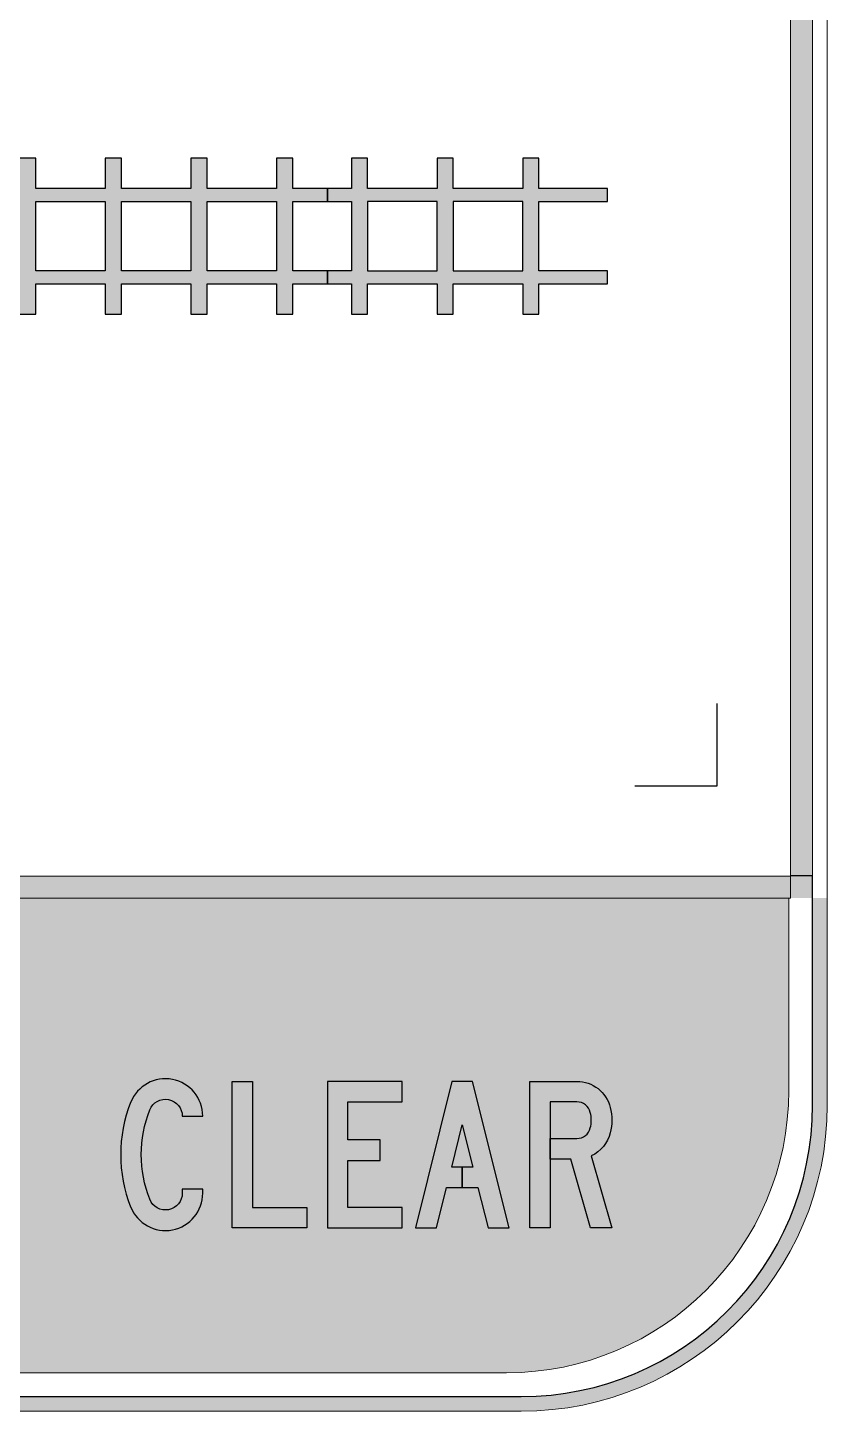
# Model space of a CAD drawing. Header units: millimetres. Extents: x 5 to 95, y 48 to 174.
# Drawn here: x 62.4 to 95.2, y 53.6 to 110.2 of the extents above; entities that cross this region are included whole.
import ezdxf

# ---------------------------------------------------------------- set-up
doc = ezdxf.new("R2010")
doc.units = ezdxf.units.MM
doc.layers.add('A.S.1743 RED COLOUR', color=7, linetype='Continuous', lineweight=0, true_color=0xaa272f)
for name, color, linetype in [('GREY', 8, 'Continuous'), ('L18', 4, 'Continuous'), ('RED Standard Colour', 10, 'Continuous'), ('WHITE COLOUR LAYER', 255, 'Continuous')]:
    doc.layers.add(name, color=color, linetype=linetype)
doc.layers.add('GSBWFILL', color=4, linetype='Continuous', lineweight=0)

# ---------------------------------------------------------------- blocks, each defined once
blk = doc.blocks.new('xU257')
at = {"layer": 'WHITE COLOUR LAYER'}
for points in [[(-333.8585094752875, 74.41861407672332), (-342.2585094752876, 74.41861407672332), (-342.2585094752876, 14.41861407672332), (-333.8585094752875, 14.41861407672332), (-333.8585094752875, 33.6186140767233), (-328.111157276149, 43.76978159727986), (-317.5825880218861, 14.41861407672331), (-308.6585094752877, 14.41861407672332), (-322.6482153576405, 53.41861407672332), (-310.7585094752876, 74.41861407672332), (-320.4114062920478, 74.41861407672332), (-333.8585094752875, 50.66788637645544)], [(-290.0585094752864, 22.81861407672318), (-290.0585094752864, 42.01861407672317), (-276.9141472172087, 42.01861407672317), (-276.9141472172087, 50.4186140767232), (-290.0585094752864, 50.4186140767232), (-290.0585094752864, 66.01861407672317), (-267.8585094752866, 66.01861407672317), (-267.8585094752866, 74.4186140767232), (-298.4585094752865, 74.4186140767232), (-298.4585094752865, 14.4186140767232), (-267.8585094752866, 14.4186140767232), (-267.8585094752866, 22.81861407672318)], [(-249.2585094752853, 22.81861407672318), (-249.2585094752853, 42.01861407672317), (-236.1141472172076, 42.01861407672317), (-236.1141472172076, 50.4186140767232), (-249.2585094752853, 50.4186140767232), (-249.2585094752853, 66.01861407672317), (-227.0585094752855, 66.01861407672317), (-227.0585094752855, 74.4186140767232), (-257.6585094752854, 74.4186140767232), (-257.6585094752854, 14.4186140767232), (-227.0585094752855, 14.4186140767232), (-227.0585094752855, 22.81861407672318)], [(-197.8613672014699, 66.01861407672334, -0.3100289792550425), (-192.543539073371, 62.37061407672337, -0.1862436022909782), (-192.543539073371, 52.86661407672331, -0.3100289792550441), (-197.8613672014699, 49.21861407672333), (-208.4555094752843, 49.21861407672333), (-208.4555094752843, 40.81861407672329), (-197.8613672014699, 40.81861407672329, 0.3100289792550419), (-184.706739726699, 49.84261407672315, 0.186243602290981), (-184.706739726699, 65.39461407672344, 0.310028979255042), (-197.8613672014699, 74.41861407672332), (-216.8585094752843, 74.41861407672332), (-216.8585094752843, 14.41861407672332), (-208.4585094752842, 14.41861407672332), (-208.4585094752842, 66.01861407672334)], [(-112.1585094752841, 66.01861407672317), (-123.258509475284, 66.01861407672317), (-123.258509475284, 74.4186140767232), (-92.65850947528406, 74.4186140767232), (-92.65850947528406, 66.01861407672317), (-103.758509475284, 66.01861407672317), (-103.758509475284, 14.4186140767232), (-112.1585094752841, 14.4186140767232)], [(-84.25850947528306, 14.41861407672332), (-75.85850947528297, 14.41861407672332), (-75.85850947528297, 66.01861407672334), (-64.9777128155761, 66.01861407672334, -0.3448814639906147), (-59.44430735419883, 61.68661407672337, -0.1217796334961353), (-59.44430735419884, 55.3506140767233, -0.3448814639906148), (-64.9777128155761, 51.01861407672334), (-75.85550947528304, 51.01861407672334), (-75.85550947528304, 42.6186140767233), (-67.4214701867113, 42.6186140767233), (-59.3923517418425, 14.41861407672332), (-50.65850947528315, 14.41861407672332), (-59.05850947528302, 43.92123028876637, 0.2276138286676584), (-51.28981509532694, 53.3346140767234, 0.1217796334961323), (-51.28981509532694, 63.70261407672324, 0.3448814639906161), (-64.97771281557607, 74.41861407672332), (-84.25850947528306, 74.41861407672332)], [(-26.05850947528211, 56.58452682153495), (-21.74203128907925, 39.31861407672329), (-26.05550947528218, 39.31861407672329), (-26.05550947528218, 30.91861407672332), (-19.64203128907934, 30.91861407672331), (-15.51703128907934, 14.41861407672332), (-6.858509475282062, 14.41861407672331), (-21.85850947528206, 74.41861407672332), (-30.25850947528215, 74.41861407672332), (-45.25850947528215, 14.41861407672331), (-36.5999876614851, 14.41861407672332), (-32.4749876614851, 30.91861407672332), (-26.05850947528211, 30.91861407672332), (-26.05850947528211, 39.31861407672329), (-30.37498766148497, 39.31861407672329)], [(4.412825316839864, 65.79312173536661, 0.1904761904761903), (4.412825316839863, 23.04410641808001, 0.82750277744914), (33.94149052471721, 28.66861407672332), (33.94149052471721, 30.31861407672335), (25.54149052471735, 30.31861407672329), (25.54149052471735, 28.66861407672334, -0.8275027774491394), (12.22464150940005, 26.13207140713909, -0.1904761904761905), (12.22464150940004, 62.70515674630757, -0.8275027774491411), (25.54149052471735, 60.16861407672332), (33.94149052471721, 60.16861407672332, 0.8275027774491411)], [(54.34149052471776, 74.41861407672332), (45.94149052471766, 74.41861407672332), (45.94149052471766, 14.41861407672332), (54.34149052471776, 14.41861407672332), (54.34149052471776, 33.6186140767233), (60.08884272385626, 43.76978159727986), (70.61741197811921, 14.41861407672331), (79.54149052471757, 14.41861407672332), (65.55178464236474, 53.41861407672332), (77.44149052471766, 74.41861407672332), (67.78859370795749, 74.41861407672332), (54.34149052471776, 50.66788637645544)], [(184.4128253168417, 65.79312173536661, 0.1904761904761903), (184.4128253168417, 23.04410641808001, 0.82750277744914), (213.941490524719, 28.66861407672332), (213.941490524719, 30.31861407672335), (205.5414905247192, 30.31861407672329), (205.5414905247192, 28.66861407672334, -0.8275027774491394), (192.2246415094019, 26.13207140713909, -0.1904761904761905), (192.2246415094019, 62.70515674630757, -0.8275027774491411), (205.5414905247192, 60.16861407672332), (213.941490524719, 60.16861407672332, 0.8275027774491411)], [(225.9414905247195, 74.4186140767232), (234.3414905247196, 74.4186140767232), (234.3414905247196, 22.81861407672318), (256.5414905247194, 22.81861407672318), (256.5414905247194, 14.4186140767232), (225.9414905247195, 14.4186140767232)], [(273.3414905247205, 22.81861407672318), (273.3414905247205, 42.01861407672317), (286.4858527827982, 42.01861407672317), (286.4858527827982, 50.4186140767232), (273.3414905247205, 50.4186140767232), (273.3414905247205, 66.01861407672317), (295.5414905247203, 66.01861407672317), (295.5414905247203, 74.4186140767232), (264.9414905247204, 74.4186140767232), (264.9414905247204, 14.4186140767232), (295.5414905247203, 14.4186140767232), (295.5414905247203, 22.81861407672318)], [(320.1414905247213, 56.58452682153495), (324.4579687109242, 39.31861407672329), (320.1444905247213, 39.31861407672329), (320.1444905247213, 30.91861407672332), (326.5579687109241, 30.91861407672331), (330.6829687109241, 14.41861407672332), (339.3414905247214, 14.41861407672331), (324.3414905247214, 74.41861407672332), (315.9414905247213, 74.41861407672332), (300.9414905247213, 14.41861407672331), (309.6000123385184, 14.41861407672332), (313.7250123385184, 30.91861407672332), (320.1414905247213, 30.91861407672332), (320.1414905247213, 39.31861407672329), (315.8250123385185, 39.31861407672329)], [(347.7414905247215, 14.41861407672332), (356.1414905247216, 14.41861407672332), (356.1414905247216, 66.01861407672334), (367.0222871844285, 66.01861407672334, -0.3448814639906147), (372.5556926458057, 61.68661407672337, -0.1217796334961353), (372.5556926458057, 55.3506140767233, -0.3448814639906148), (367.0222871844285, 51.01861407672334), (356.1444905247215, 51.01861407672334), (356.1444905247215, 42.6186140767233), (364.5785298132932, 42.6186140767233), (372.607648258162, 14.41861407672332), (381.3414905247214, 14.41861407672332), (372.9414905247215, 43.92123028876637, 0.2276138286676584), (380.7101849046776, 53.3346140767234, 0.1217796334961323), (380.7101849046776, 63.70261407672324, 0.3448814639906161), (367.0222871844285, 74.41861407672332), (347.7414905247215, 74.41861407672332)]]:
    blk.add_hatch(color=256, dxfattribs=at).paths.add_polyline_path(points)
h = blk.add_hatch(color=256, dxfattribs=at)
edge = h.paths.add_edge_path()
edge.add_ellipse((-89.80016320178129, -243.0047871427959), major_axis=(-0.000141214492434077, 344.7373032223095), ratio=0.9999997560832006, start_angle=325.3909136444338, end_angle=327.10462538884815, ccw=False)
edge.add_ellipse((96.09811370986858, 26.37899969973455), major_axis=(6.652091662209544e-06, 17.43650757557), ratio=0.9999997560831042, start_angle=307.88453943523416, end_angle=325.3909589730145, ccw=False)
edge.add_ellipse((102.0643003755508, 31.02096176960737), major_axis=(1.170912433739543e-06, 9.877194607283052), ratio=0.9999997560832031, start_angle=270.0000067922445, end_angle=307.88452436893357, ccw=False)
edge.add_ellipse((100.3608919486967, 31.02096176960816), major_axis=(-1.272611264048549e-06, 11.58060344962854), ratio=0.9999997560830898, start_angle=260.8628950254252, end_angle=269.99999370367135, ccw=False)
edge.add_ellipse((102.4933132936349, 30.67798682448796), major_axis=(4.196843329699215e-08, 9.420775951049464), ratio=0.9999997560831416, start_angle=227.2967340433791, end_angle=260.86290157700194, ccw=False)
edge.add_ellipse((103.6611804198355, 29.60018652287431), major_axis=(4.637045980946032e-07, 7.831572446150958), ratio=0.9999997560831377, start_angle=180.0000033924617, end_angle=227.2967371806064, ccw=False)
edge.add_ellipse((103.6611804198353, 30.91881773392555), major_axis=(1.036407962353523e-06, 9.150203657202153), ratio=0.9999997560829311, start_angle=161.078960015298, end_angle=180.0000064896716, ccw=False)
edge.add_ellipse((102.6183727925179, 27.87667207805964), major_axis=(-4.040889080522715e-07, 5.934290339093451), ratio=0.9999997560831964, start_angle=139.3132967064176, end_angle=161.0789496241378, ccw=False)
edge.add_ellipse((105.0787122255106, 30.73842474542062), major_axis=(6.087661342847723e-07, 9.708267208084104), ratio=0.9999997560831262, start_angle=109.4306430600183, end_angle=139.3133042006959, ccw=False)
edge.add_ellipse((108.8702619377523, 32.07582567881303), major_axis=(5.352481244335621e-07, 13.7287768131565), ratio=0.9999997560831122, start_angle=90.00110456549481, end_angle=109.430270710071, ccw=False)
edge.add_line((95.14148847581714, 32.07556154651866), (86.74149052471876, 32.07556154651866))
edge.add_ellipse((108.8702619087874, 32.07582567128293), major_axis=(-1.851738922286065e-06, 22.12877678322895), ratio=0.9999997560830339, start_angle=90.00067907673369, end_angle=109.4304045150751)
edge.add_ellipse((105.0787122255106, 30.73842474542062), major_axis=(-6.155751671775347e-07, 18.10826720808454), ratio=0.9999997560831058, start_angle=109.4306375195114, end_angle=139.3132986601874)
edge.add_ellipse((102.6183727925179, 27.87667207805953), major_axis=(-2.987381532154082e-06, 14.33429033909334), ratio=0.9999997560832123, start_angle=139.3132886670088, end_angle=161.0789415847266)
edge.add_ellipse((103.6611804198353, 30.91881773392561), major_axis=(-1.658965511313553e-07, 17.5502036572023), ratio=0.999999756083098, start_angle=161.0789529840302, end_angle=179.9999994584016)
edge.add_ellipse((103.6611804198355, 29.60018652287431), major_axis=(3.633154336474018e-07, 16.231572446151), ratio=0.9999997560831246, start_angle=180.0000012824663, end_angle=227.2967350706103)
edge.add_ellipse((102.4933132936367, 30.67798682448711), major_axis=(-3.261970941628492e-06, 17.82077595104589), ratio=0.9999997560831922, start_angle=227.2967233005352, end_angle=260.8628908341615)
edge.add_ellipse((100.3608919487024, 31.02096176960771), major_axis=(-6.529054334874547e-06, 19.98060344959749), ratio=0.9999997560843303, start_angle=260.8628825992254, end_angle=269.9999812774826)
edge.add_ellipse((102.0643003755508, 31.02096176960737), major_axis=(-3.734099974945906e-07, 18.2771946072841), ratio=0.9999997560831209, start_angle=269.9999988294259, end_angle=307.8845164061107)
edge.add_ellipse((96.09811370986836, 26.37899969973449), major_axis=(-5.342453821293152e-06, 25.83650757557342), ratio=0.9999997560831375, start_angle=-52.11549427089231, end_angle=-34.60907473311667)
edge.add_ellipse((-89.80016320178106, -243.0047871427942), major_axis=(3.918966688565106e-06, 353.1373032223103), ratio=0.9999997560831341, start_angle=-34.60906224969317, end_angle=-32.89535050527851)
edge.add_ellipse((107.7354370576993, 62.39316636821007), major_axis=(-1.182772038948497e-05, 10.57720351891233), ratio=0.9999997560832363, start_angle=133.0175353010033, end_angle=147.1045847891551, ccw=False)
edge.add_ellipse((105.182872102285, 60.01139416481516), major_axis=(1.595739218391298e-07, 7.086010333342606), ratio=0.9999997560831323, start_angle=90.00000129027569, end_angle=133.0176006609939, ccw=False)
edge.add_ellipse((105.1540742467521, 60.01138868952484), major_axis=(1.515003574093909e-07, 7.057212470787623), ratio=0.9999997560831133, start_angle=359.9998818269548, end_angle=449.9999567774525, ccw=False)
edge.add_ellipse((105.1540889244782, 60.53792025443306), major_axis=(-3.841668517584084e-07, 6.530680905864086), ratio=0.9999997560831704, start_angle=318.67846814809025, end_angle=359.9999963722307, ccw=False)
edge.add_ellipse((104.6551106640936, 59.97037530703676), major_axis=(-6.283418625597882e-07, 7.286383686798733), ratio=0.9999997560831042, start_angle=269.9999950590952, end_angle=318.6784665776032, ccw=False)
edge.add_line((111.9414925736203, 59.97037530703676), (120.3414905247184, 59.97037530703676))
edge.add_ellipse((104.6551106640936, 59.97037530703676), major_axis=(4.962394877465374e-07, 15.68638368679838), ratio=0.9999997560831337, start_angle=-89.99999818744575, end_angle=-41.32152666893488)
edge.add_ellipse((105.1540889244782, 60.53792025443306), major_axis=(-3.071549122186359e-07, 14.93068090586405), ratio=0.999999756083148, start_angle=-41.32152966018196, end_angle=-1.436039293008929e-06)
edge.add_ellipse((105.1540687714632, 60.01139416481521), major_axis=(-4.825792564521863e-09, 15.45720699549512), ratio=0.9999997560831264, start_angle=-7.496838461612788e-05, end_angle=89.99999998211206)
edge.add_ellipse((105.1828721022839, 60.0113941648147), major_axis=(1.899286810749019e-07, 15.48601033334143), ratio=0.9999997560831249, start_angle=90.00000070270391, end_angle=133.0176000734255)
edge.add_ellipse((107.7354370576995, 62.39316636821002), major_axis=(-4.325502566862078e-06, 18.97720351891704), ratio=0.9999997560831535, start_angle=133.0175863112055, end_angle=147.1046357993634)
for p, q in [((111.9414925736203, 59.97037530703676), (120.3414905247184, 59.97037530703676)), ((95.14148847581714, 32.07556154651866), (86.74149052471876, 32.07556154651866))]:
    blk.add_line(p, q, dxfattribs=at)
for points in [[(-328.111157276149, 43.76978159727986), (-333.8585094752875, 33.6186140767233), (-333.8585094752875, 14.41861407672332), (-342.2585094752876, 14.41861407672332), (-342.2585094752876, 74.41861407672332), (-333.8585094752875, 74.41861407672332), (-333.8585094752875, 50.66788637645544), (-320.4114062920478, 74.41861407672332), (-310.7585094752876, 74.41861407672332), (-322.6482153576405, 53.41861407672332), (-308.6585094752877, 14.41861407672332), (-317.5825880218861, 14.41861407672332)], [(-290.0585094752864, 22.81861407672329), (-290.0585094752864, 42.01861407672334), (-276.9141472172087, 42.01861407672334), (-276.9141472172087, 50.41861407672332), (-290.0585094752864, 50.41861407672332), (-290.0585094752864, 66.01861407672334), (-267.8585094752866, 66.01861407672334), (-267.8585094752866, 74.41861407672332), (-298.4585094752865, 74.41861407672332), (-298.4585094752865, 14.41861407672332), (-267.8585094752866, 14.41861407672332), (-267.8585094752866, 22.81861407672329)], [(-249.2585094752853, 22.81861407672329), (-249.2585094752853, 42.01861407672334), (-236.1141472172076, 42.01861407672334), (-236.1141472172076, 50.41861407672332), (-249.2585094752853, 50.41861407672332), (-249.2585094752853, 66.01861407672334), (-227.0585094752855, 66.01861407672334), (-227.0585094752855, 74.41861407672332), (-257.6585094752854, 74.41861407672332), (-257.6585094752854, 14.41861407672332), (-227.0585094752855, 14.41861407672332), (-227.0585094752855, 22.81861407672329)], [(-112.1585094752841, 66.01861407672334), (-123.258509475284, 66.01861407672334), (-123.258509475284, 74.41861407672332), (-92.65850947528406, 74.41861407672332), (-92.65850947528406, 66.01861407672334), (-103.758509475284, 66.01861407672334), (-103.758509475284, 14.41861407672332), (-112.1585094752841, 14.41861407672332)], [(-26.05850947528211, 39.31861407672329), (-30.37498766148497, 39.31861407672329), (-26.05850947528211, 56.58452682153495), (-21.74203128907925, 39.31861407672329), (-26.05550947528218, 39.31861407672329), (-26.05550947528218, 30.91861407672332), (-19.64203128907934, 30.91861407672332), (-15.51703128907934, 14.41861407672332), (-6.858509475282062, 14.41861407672332), (-21.85850947528206, 74.41861407672332), (-30.25850947528215, 74.41861407672332), (-45.25850947528215, 14.41861407672332), (-36.5999876614851, 14.41861407672332), (-32.4749876614851, 30.91861407672332), (-26.05850947528211, 30.91861407672332)], [(60.08884272385626, 43.76978159727986), (54.34149052471776, 33.6186140767233), (54.34149052471776, 14.41861407672332), (45.94149052471766, 14.41861407672332), (45.94149052471766, 74.41861407672332), (54.34149052471776, 74.41861407672332), (54.34149052471776, 50.66788637645544), (67.78859370795749, 74.41861407672332), (77.44149052471766, 74.41861407672332), (65.55178464236474, 53.41861407672332), (79.54149052471757, 14.41861407672332), (70.61741197811921, 14.41861407672332)], [(225.9414905247195, 74.41861407672332), (234.3414905247196, 74.41861407672332), (234.3414905247196, 22.81861407672329), (256.5414905247194, 22.81861407672329), (256.5414905247194, 14.41861407672332), (225.9414905247195, 14.41861407672332)], [(273.3414905247205, 22.81861407672329), (273.3414905247205, 42.01861407672334), (286.4858527827982, 42.01861407672334), (286.4858527827982, 50.41861407672332), (273.3414905247205, 50.41861407672332), (273.3414905247205, 66.01861407672334), (295.5414905247203, 66.01861407672334), (295.5414905247203, 74.41861407672332), (264.9414905247204, 74.41861407672332), (264.9414905247204, 14.41861407672332), (295.5414905247203, 14.41861407672332), (295.5414905247203, 22.81861407672329)], [(320.1414905247213, 39.31861407672329), (315.8250123385185, 39.31861407672329), (320.1414905247213, 56.58452682153495), (324.4579687109242, 39.31861407672329), (320.1444905247213, 39.31861407672329), (320.1444905247213, 30.91861407672332), (326.5579687109241, 30.91861407672332), (330.6829687109241, 14.41861407672332), (339.3414905247214, 14.41861407672332), (324.3414905247214, 74.41861407672332), (315.9414905247213, 74.41861407672332), (300.9414905247213, 14.41861407672332), (309.6000123385184, 14.41861407672332), (313.7250123385184, 30.91861407672332), (320.1414905247213, 30.91861407672332)]]:
    blk.add_lwpolyline(points, close=True, dxfattribs=at)
for points in [[(-197.8613672014699, 49.21861407672333), (-208.4555094752843, 49.21861407672333), (-208.4555094752843, 40.81861407672329), (-197.8613672014699, 40.81861407672329, 0.3100289792550437), (-184.706739726699, 49.84261407672329, 0.1862436022909776), (-184.706739726699, 65.39461407672331, 0.3100289792550436), (-197.8613672014699, 74.41861407672332), (-216.8585094752843, 74.41861407672332), (-216.8585094752843, 14.41861407672332), (-208.4585094752842, 14.41861407672332), (-208.4585094752842, 66.01861407672334), (-197.8613672014699, 66.01861407672334, -0.3100289792550436), (-192.543539073371, 62.37061407672331, -0.1862436022909774), (-192.543539073371, 52.86661407672329, -0.3100289792550437)], [(-64.97771281557607, 51.01861407672334, 0.3448814639906154), (-59.44430735419883, 55.35061407672333, 0.1217796334961341), (-59.44430735419883, 61.68661407672334, 0.3448814639906151), (-64.97771281557607, 66.01861407672334), (-75.85850947528297, 66.01861407672334), (-75.85850947528297, 14.41861407672332), (-84.25850947528306, 14.41861407672332), (-84.25850947528306, 74.41861407672332), (-64.97771281557607, 74.41861407672332, -0.3448814639906151), (-51.28981509532696, 63.70261407672331, -0.1217796334961341), (-51.28981509532696, 53.33461407672331, -0.2276138286676568), (-59.05850947528302, 43.92123028876637), (-50.65850947528315, 14.41861407672332), (-59.3923517418425, 14.41861407672332), (-67.4214701867113, 42.6186140767233), (-75.85550947528304, 42.6186140767233), (-75.85550947528304, 51.01861407672334)], [(25.54149052471735, 28.66861407672332, -0.8275027774491405), (12.22464150940004, 26.13207140713911, -0.1904761904761905), (12.22464150940004, 62.70515674630758, -0.8275027774491404), (25.54149052471735, 60.16861407672332), (33.94149052471721, 60.16861407672332, 0.8275027774491404), (4.412825316839871, 65.79312173536664, 0.1904761904761905), (4.412825316839871, 23.04410641807999, 0.8275027774491405), (33.94149052471721, 28.66861407672332), (33.94149052471721, 30.31861407672335), (25.54149052471735, 30.31861407672329)], [(205.5414905247192, 28.66861407672332, -0.8275027774491405), (192.2246415094019, 26.13207140713911, -0.1904761904761905), (192.2246415094019, 62.70515674630758, -0.8275027774491404), (205.5414905247192, 60.16861407672332), (213.941490524719, 60.16861407672332, 0.8275027774491404), (184.4128253168417, 65.79312173536664, 0.1904761904761905), (184.4128253168417, 23.04410641807999, 0.8275027774491405), (213.941490524719, 28.66861407672332), (213.941490524719, 30.31861407672335), (205.5414905247192, 30.31861407672329)], [(367.0222871844285, 51.01861407672334, 0.3448814639906154), (372.5556926458057, 55.35061407672333, 0.1217796334961341), (372.5556926458057, 61.68661407672334, 0.3448814639906151), (367.0222871844285, 66.01861407672334), (356.1414905247216, 66.01861407672334), (356.1414905247216, 14.41861407672332), (347.7414905247215, 14.41861407672332), (347.7414905247215, 74.41861407672332), (367.0222871844285, 74.41861407672332, -0.3448814639906151), (380.7101849046776, 63.70261407672331, -0.1217796334961341), (380.7101849046776, 53.33461407672331, -0.2276138286676568), (372.9414905247215, 43.92123028876637), (381.3414905247214, 14.41861407672332), (372.607648258162, 14.41861407672332), (364.5785298132932, 42.6186140767233), (356.1444905247215, 42.6186140767233), (356.1444905247215, 51.01861407672334)]]:
    blk.add_lwpolyline(points, format="xyb", close=True, dxfattribs=at)
for centre, major_axis, ratio, start_param, end_param in [((105.1540687714632, 60.01139416481521), (-4.825792564521863e-09, 15.45720699549512), 0.9999997560831264, -1.308445146452897e-06, 1.570796326482693), ((105.1540889244782, 60.53792025443306), (-3.071549122186359e-07, 14.93068090586405), 0.999999756083148, -0.7211967445306688, -2.506361385101741e-08), ((104.6551106640936, 59.97037530703676), (4.962394877465359e-07, 15.68638368679835), 0.9999997560831337, -1.570796295159857, -0.7211966923235585), ((105.1540742467521, 60.01138868952484), (1.488579093893573e-07, 7.057212470787619), 0.9999997560831135, -2.062883158071571e-06, 1.5707955720447), ((105.1540889244782, 60.53792025443306), (-3.825413212995263e-07, 6.530680905864063), 0.9999997560831699, -0.721196782534629, -6.30676111335049e-08), ((104.6551106640936, 59.97037530703676), (-6.318560787933426e-07, 7.286383686798716), 0.9999997560831042, 4.712388893667334, 5.561988496503583), ((105.1828721022839, 60.0113941648147), (1.899286810749018e-07, 15.48601033334143), 0.9999997560831249, 1.570796339059394, 2.321595084382325), ((105.182872102285, 60.01139416481516), (1.614187070627035e-07, 7.086010333342606), 0.9999997560831323, 1.570796349574797, 2.32159509489767), ((107.7354370576993, 62.39316636821007), (-1.171795366387323e-05, 10.57720351891243), 0.999999756083236, 2.321593964267963, 2.567459359727596), ((-89.80016320178106, -243.0047871427942), (5.901502751877566e-06, 353.13730322231), 0.9999997560831329, -0.6040420816707557, -0.5741321693006245), ((107.7354370576995, 62.39316636821002), (-4.325502566862078e-06, 18.97720351891703), 0.9999997560831535, 2.321594844186274, 2.567460239646011), ((-89.80016320178129, -243.0047871427959), (5.714698347820745e-06, 344.7373032223128), 0.9999997560831216, -0.6040420818054315, -0.5741321694353003), ((96.09811370986836, 26.37899969973449), (-5.342453821293152e-06, 25.83650757557342), 0.9999997560831375, -0.9095869663313124, -0.6040423051616637), ((96.09811370986858, 26.37899969973455), (6.620713867946002e-06, 17.43650757557001), 0.9999997560831042, -0.9095863798479733, -0.6040417186782423), ((102.0643003755508, 31.02096176960737), (-3.734099974945906e-07, 18.2771946072841), 0.9999997560831209, 4.712388959954317, 5.37359852719713), ((102.0643003755508, 31.02096176960737), (1.166657663515457e-06, 9.877194607283057), 0.9999997560832027, -1.570796208678627, -0.9095866414357453), ((108.8702619087874, 32.07582567128293), (-1.851021750449063e-06, 22.1287767832289), 0.9999997560830339, 1.57080817895218, 1.909920860609738), ((108.8702619377523, 32.07582567881303), (5.627041614727174e-07, 13.72877681315646), 0.9999997560831144, 1.570815607099473, 1.90991852723934), ((102.4933132936349, 30.67798682448796), (-4.537128297654648e-07, 9.42077595104923), 0.9999997560831616, 3.967076335471083, 4.552916476208842), ((100.3608919486967, 31.02096176960816), (-1.247483686102489e-06, 11.58060344962871), 0.9999997560830747, 4.552916416647806, 4.712388872662821), ((100.3608919487024, 31.02096176960771), (-6.529054334874547e-06, 19.98060344959749), 0.9999997560843303, 4.552916197599906, 4.712388653615116), ((105.0787122255106, 30.73842474542062), (-6.155751671775347e-07, 18.10826720808454), 0.9999997560831058, 1.909924927271914, 2.431475753434475), ((105.0787122255106, 30.73842474542062), (6.07379422752191e-07, 9.708267208084084), 0.999999756083126, 1.909925023829164, 2.431475849991752), ((102.6183727925179, 27.87667207805964), (-4.200818742604093e-07, 5.934290339093453), 0.9999997560831972, 2.431475716639751, 2.811358023900278), ((103.6611804198355, 29.60018652287431), (4.59552018791968e-07, 7.831572446150956), 0.9999997560831375, 3.141592712269184, 3.967076442311559), ((102.4933132936367, 30.67798682448711), (-2.791863247510185e-06, 17.82077595104618), 0.9999997560831819, 3.967076226968612, 4.552916367706406), ((102.6183727925179, 27.87667207805953), (-2.98738153215408e-06, 14.33429033909333), 0.9999997560832123, 2.431475579020606, 2.811357886281092), ((103.6611804198353, 30.91881773392555), (1.035036448453519e-06, 9.150203657202153), 0.9999997560829311, 2.811358207805356, 3.14159276670604), ((103.6611804198355, 29.60018652287431), (3.633154336474018e-07, 16.231572446151), 0.9999997560831246, 3.141592675973054, 3.967076406015416), ((103.6611804198353, 30.91881773392561), (-1.658965511313553e-07, 17.5502036572023), 0.999999756083098, 2.811358085236471, 3.141592644137118)]:
    blk.add_ellipse(centre, major_axis=major_axis, ratio=ratio, start_param=start_param, end_param=end_param, dxfattribs=at)

msp = doc.modelspace()

# ---------------------------------------------------------------- hatches: boundary and pattern name
at = {"layer": 'GSBWFILL'}
h = msp.add_hatch(color=256, dxfattribs=at)
h.dxf.hatch_style = 1
edge = h.paths.add_edge_path()
edge.add_line((94.5467014931225, 74.55606960188327), (94.5467014931225, 160.5185696018833))
edge.add_arc((82.0217014931225, 160.5185696018833), 12.525, 0, 90)
edge.add_line((82.0217014931225, 173.0435696018833), (18.27170149312244, 173.0435696018833))
edge.add_arc((18.27170149312243, 160.5185696018833), 12.525, 90, 180)
edge.add_line((5.746701493122433, 160.5185696018833), (5.746701493122462, 74.55606960188328))
edge.add_line((5.746701493122462, 74.55606960188327), (6.646701493122459, 74.55606960188327))
edge.add_line((6.646701493122459, 74.55606960188327), (6.646701493122433, 160.5185696018833))
edge.add_arc((18.27170149312244, 160.5185696018833), 11.625, 90, 180, ccw=False)
edge.add_line((18.27170149312244, 172.1435696018833), (82.02170149312249, 172.1435696018833))
edge.add_arc((82.0217014931225, 160.5185696018833), 11.625, 0, 90, ccw=False)
edge.add_line((93.6467014931225, 160.5185696018833), (93.64670149312248, 74.55606960188328))
edge.add_line((93.64670149312248, 74.55606960188327), (94.5467014931225, 74.55606960188327))
h = msp.add_hatch(color=256, dxfattribs=at)
h.dxf.hatch_style = 1
h.paths.add_polyline_path([(6.646701493122456, 75.45606960188329), (93.64670149312252, 75.45606960188329), (93.64670149312252, 74.55606960188328), (6.646701493122456, 74.55606960188328)])
at = {"layer": 'L18'}
h = msp.add_hatch(color=256, dxfattribs=at)
h.dxf.hatch_style = 1
h.paths.add_polyline_path([(62.08635774312254, 103.5919289768838), (59.24417024312263, 103.5919289768838), (59.24417024312257, 104.8310696018838), (58.58010774312261, 104.8310696018838), (58.58010774312254, 103.5919289768838), (57.22824722707008, 103.5919289768838), (57.22824722707008, 103.0606789768838), (58.58010774312248, 103.0606789768838), (58.58010774312254, 100.2264602268838), (57.09123045250456, 100.2264602268838), (57.09123045250456, 99.69521022688377), (58.58010774312227, 99.69521022688377), (58.58010774312261, 98.45606960188377), (59.24417024312257, 98.45606960188377), (59.24417024312263, 99.69521022688377), (62.08635774312227, 99.69521022688377), (62.08635774312261, 98.45606960188377), (62.75042024312256, 98.45606960188377), (62.7504202431227, 99.69521022688377), (65.59260774312234, 99.69521022688377), (65.59260774312261, 98.45606960188377), (66.25667024312257, 98.45606960188377), (66.25667024312263, 99.69521022688377), (69.09885774312234, 99.69521022688377), (69.09885774312261, 98.45606960188377), (69.76292024312257, 98.45606960188377), (69.76292024312264, 99.69521022688377), (72.60492024312263, 99.69521022688377), (72.60492024312263, 98.45606960188377), (73.26892024312262, 98.45606960188378), (73.26892024312262, 99.69521022688379), (74.68992024312263, 99.69521022688379), (74.68992024312263, 100.2264602268838), (73.26892024312262, 100.2264602268838), (73.26892024312262, 103.0606789768838), (74.68992024312263, 103.0606789768838), (74.68992024312263, 103.5919289768838), (73.26892024312262, 103.5919289768838), (73.26892024312262, 104.8310696018838), (72.60492024312263, 104.8310696018838), (72.60492024312263, 103.5919289768838), (69.76292024312264, 103.5919289768838), (69.76292024312257, 104.8310696018838), (69.09885774312261, 104.8310696018838), (69.09885774312261, 103.5919289768838), (66.25667024312263, 103.5919289768838), (66.25667024312257, 104.8310696018838), (65.59260774312261, 104.8310696018838), (65.59260774312254, 103.5919289768838), (62.75042024312263, 103.5919289768838), (62.75042024312256, 104.8310696018838), (62.08635774312261, 104.8310696018838)])
h.paths.add_polyline_path([(62.08635774312248, 103.0606789768838), (62.08635774312254, 100.2264602268838), (59.24417024312263, 100.2264602268838), (59.2441702431227, 103.0606789768838)], flags=16)
h.paths.add_polyline_path([(62.7504202431227, 103.0606789768832), (65.59260774312247, 103.0606789768832), (65.59260774312254, 100.2264602268832), (62.75042024312263, 100.2264602268832)], flags=16)
h.paths.add_polyline_path([(66.2566702431227, 103.0606789768838), (69.09885774312248, 103.0606789768838), (69.09885774312254, 100.2264602268838), (66.25667024312263, 100.2264602268838)], flags=16)
h.paths.add_polyline_path([(69.76292024312271, 103.0606789768838), (72.60492024312263, 103.0606789768838), (72.60492024312263, 100.2264602268838), (69.76292024312264, 100.2264602268838)], flags=16)
h = msp.add_hatch(color=256, dxfattribs=at)
h.dxf.hatch_style = 1
h.paths.add_polyline_path([(86.14670149312249, 100.2264602268838), (83.34474416753386, 100.2264602268838), (83.34474416753395, 103.0606789768838), (86.14670149312249, 103.0606789768838), (86.14670149312249, 103.5919289768838), (83.34474416753386, 103.5919289768838), (83.34474416753376, 104.8310696018838), (82.68068166753386, 104.8310696018838), (82.68068166753376, 103.5919289768838), (79.83849416753385, 103.5919289768838), (79.83849416753377, 104.8310696018838), (79.17443166753385, 104.8310696018838), (79.17443166753377, 103.5919289768838), (76.33224416753386, 103.5919289768838), (76.33224416753376, 104.8310696018838), (75.66818166753386, 104.8310696018838), (75.66818166753376, 103.5919289768838), (74.68992024312263, 103.5919289768838), (74.68992024312263, 103.0606789768838), (75.66818166753367, 103.0606789768838), (75.66818166753376, 100.2264602268838), (74.68992024312263, 100.2264602268838), (74.68992024312263, 99.69521022688377), (75.66818166753349, 99.69521022688377), (75.66818166753386, 98.45606960188377), (76.33224416753376, 98.45606960188377), (76.33224416753386, 99.69521022688377), (79.1744316675335, 99.69521022688377), (79.17443166753385, 98.45606960188377), (79.83849416753377, 98.45606960188377), (79.83849416753395, 99.69521022688377), (82.68068166753358, 99.69521022688377), (82.68068166753386, 98.45606960188377), (83.34474416753376, 98.45606960188377), (83.34474416753386, 99.69521022688377), (86.14670149312249, 99.69521022688377)])
h.paths.add_polyline_path([(82.68068166753376, 100.2264602268832), (82.68068166753368, 103.0606789768832), (79.83849416753395, 103.0606789768832), (79.83849416753385, 100.2264602268832)], flags=16)
h.paths.add_polyline_path([(79.17443166753377, 100.2264602268838), (79.17443166753367, 103.0606789768838), (76.33224416753394, 103.0606789768838), (76.33224416753386, 100.2264602268838)], flags=16)
at = {"layer": 'RED Standard Colour'}
h = msp.add_hatch(color=256, dxfattribs=at)
h.dxf.hatch_style = 1
edge = h.paths.add_edge_path()
edge.add_line((95.14670149312249, 66.08106960188326), (95.14670149312249, 71.74356960188325))
edge.add_line((95.14670149312249, 71.74356960188325), (95.14670149312249, 74.55606960188328))
edge.add_line((95.14670149312249, 74.55606960188327), (94.5467014931225, 74.55606960188327))
edge.add_line((94.5467014931225, 74.55606960188327), (94.5467014931225, 71.74356960188324))
edge.add_line((94.5467014931225, 71.74356960188325), (94.54670149312247, 66.0810696018832))
edge.add_arc((82.62170149312249, 66.08106960188326), 11.925, 270, 359.9999999999998, ccw=False)
edge.add_line((82.62170149312249, 54.15606960188325), (17.67956968018161, 54.15606960188325))
edge.add_arc((18.00501579444151, 66.4143839032023), 12.26263367646649, 181.5207890057627, 268.47921099423786, ccw=False)
edge.add_line((5.746701493122464, 66.08893778894227), (5.746701493122464, 71.74356960188325))
edge.add_line((5.746701493122464, 71.74356960188325), (5.746701493122464, 74.55606960188328))
edge.add_line((5.746701493122464, 74.55606960188327), (5.146701493122464, 74.55606960188325))
edge.add_line((5.146701493122464, 74.55606960188327), (5.146701493122464, 71.74356960188325))
edge.add_line((5.146701493122464, 71.74356960188325), (5.146701493122464, 66.08106960188316))
edge.add_arc((18.00501579444152, 66.41438390320232), 12.8626336764665, 181.4848934660296, 268.5151065339709)
edge.add_line((17.67170149312247, 53.55606960188325), (82.6217014931225, 53.55606960188325))
edge.add_arc((82.62170149312249, 66.08106960188326), 12.52500000000001, 270, 360)
h = msp.add_hatch(color=256, dxfattribs=at)
h.dxf.hatch_style = 1
edge = h.paths.add_edge_path()
edge.add_line((6.646701493122464, 74.55606960188328), (6.646701493122464, 66.68106960188327))
edge.add_arc((18.32515211079267, 66.81011080797991), 11.67916351723157, 180.6330647669687, 269.7377804077191)
edge.add_line((18.27170149312246, 55.13106960188325), (82.02170149312242, 55.13106960188325))
edge.add_arc((82.02170149312246, 66.68106960188327), 11.55000000000002, 269.9999999999999, 359.9999999999999)
edge.add_line((93.57170149312248, 66.68106960188324), (93.57170149312248, 74.55606960188327))
edge.add_line((93.57170149312248, 74.55606960188327), (6.646701493122421, 74.5560696018833))

# ---------------------------------------------------------------- linework, layer by layer
at = {"layer": 'A.S.1743 RED COLOUR'}
msp.add_lwpolyline([(5.146701493122467, 74.55606960188327), (5.146701493122467, 71.74356960188325), (5.146701493122467, 66.08106960188324, 0.3991123665036098), (17.67170149312246, 53.55606960188325), (82.62170149312249, 53.55606960188325, 0.414213562373095), (95.14670149312249, 66.08106960188324), (95.14670149312249, 71.74356960188325), (95.14670149312249, 74.55606960188327)], format="xyb", dxfattribs=at)
msp.add_lwpolyline([(6.646701493122456, 74.55606960188328), (6.646701493122464, 66.68106960188327, 0.4096442828383333), (18.27170149312247, 55.13106960188325), (82.02170149312245, 55.13106960188325, 0.4142135623730946), (93.57170149312248, 66.68106960188324), (93.57170149312248, 74.55606960188327)], format="xyb", close=True, dxfattribs=at)
at = {"layer": 'GREY'}
msp.add_lwpolyline([(87.27170149312252, 79.14356960188324), (90.64670149312252, 79.14356960188324), (90.64670149312252, 82.51856960188326)], dxfattribs=at)
at = {"layer": 'GSBWFILL'}
msp.add_line((94.5467014931225, 71.74356960188325), (94.5467014931225, 71.74356960188325), dxfattribs=at)
msp.add_lwpolyline([(95.14670149312249, 74.55606960188327), (95.14670149312252, 160.5185696018833, 0.414213562373095), (82.0217014931225, 173.6435696018833), (18.27170149312243, 173.6435696018833, 0.414213562373095), (5.146701493122433, 160.5185696018833), (5.146701493122464, 74.55606960188327)], format="xyb", dxfattribs=at)
at = {"layer": 'GSBWFILL', "linetype": 'Continuous', "transparency": 33554687}
msp.add_lwpolyline([(94.5467014931225, 75.46247312404812), (94.5467014931225, 160.5185696018833, 0.414213562373095), (82.0217014931225, 173.0435696018833), (18.27170149312243, 173.0435696018833, 0.414213562373095), (5.746701493122433, 160.5185696018833), (5.746701493122462, 75.45902608524867), (6.646701493122459, 75.45902608524867), (6.646701493122433, 160.5185696018833, -0.4142135623730951), (18.27170149312244, 172.1435696018833), (82.0217014931225, 172.1435696018833, -0.414213562373095), (93.6467014931225, 160.5185696018833), (93.64670149312248, 75.46247312404812)], format="xyb", close=True, dxfattribs=at).dxf.unprotected_set("ltscale", 0)
at = {"layer": 'GSBWFILL'}
msp.add_lwpolyline([(6.646701493122456, 75.45606960188329), (93.64670149312252, 75.45606960188329), (93.64670149312252, 74.55606960188328), (6.646701493122456, 74.55606960188328)], close=True, dxfattribs=at)
at = {"layer": 'L18'}
msp.add_lwpolyline([(62.08635774312261, 98.45606960188377), (62.75042024312256, 98.45606960188377), (62.7504202431227, 99.69521022688377), (65.59260774312234, 99.69521022688377), (65.59260774312261, 98.45606960188377), (66.25667024312257, 98.45606960188377), (66.25667024312263, 99.69521022688377), (69.09885774312234, 99.69521022688377), (69.09885774312261, 98.45606960188377), (69.76292024312257, 98.45606960188377), (69.76292024312264, 99.69521022688377), (72.60492024312263, 99.69521022688377), (72.60492024312263, 98.45606960188377), (73.26892024312262, 98.45606960188378), (73.26892024312262, 99.69521022688379), (74.68992024312263, 99.69521022688379), (74.68992024312263, 100.2264602268838), (73.26892024312262, 100.2264602268838), (73.26892024312262, 103.0606789768838), (74.68992024312263, 103.0606789768838), (74.68992024312263, 103.5919289768838), (74.68992024312263, 103.5919289768838), (73.26892024312262, 103.5919289768838), (73.26892024312262, 104.8310696018838), (72.60492024312263, 104.8310696018838), (72.60492024312263, 103.5919289768838), (69.76292024312264, 103.5919289768838), (69.76292024312257, 104.8310696018838), (69.09885774312261, 104.8310696018838), (69.09885774312261, 103.5919289768838), (66.25667024312263, 103.5919289768838), (66.25667024312257, 104.8310696018838), (65.59260774312261, 104.8310696018838), (65.59260774312254, 103.5919289768838), (62.75042024312263, 103.5919289768838), (62.75042024312256, 104.8310696018838), (62.08635774312261, 104.8310696018838)], dxfattribs=at)
for points in [[(86.14670149312249, 100.2264602268838), (83.34474416753386, 100.2264602268838), (83.34474416753395, 103.0606789768838), (86.14670149312249, 103.0606789768838), (86.14670149312249, 103.5919289768838), (83.34474416753386, 103.5919289768838), (83.34474416753376, 104.8310696018838), (82.68068166753386, 104.8310696018838), (82.68068166753376, 103.5919289768838), (79.83849416753385, 103.5919289768838), (79.83849416753377, 104.8310696018838), (79.17443166753385, 104.8310696018838), (79.17443166753377, 103.5919289768838), (76.33224416753386, 103.5919289768838), (76.33224416753376, 104.8310696018838), (75.66818166753386, 104.8310696018838), (75.66818166753376, 103.5919289768838), (74.68992024312263, 103.5919289768838), (74.68992024312263, 103.0606789768838), (75.66818166753367, 103.0606789768838), (75.66818166753376, 100.2264602268838), (74.68992024312263, 100.2264602268838), (74.68992024312263, 99.69521022688377), (75.66818166753349, 99.69521022688377), (75.66818166753386, 98.45606960188377), (76.33224416753376, 98.45606960188377), (76.33224416753386, 99.69521022688377), (79.1744316675335, 99.69521022688377), (79.17443166753385, 98.45606960188377), (79.83849416753377, 98.45606960188377), (79.83849416753395, 99.69521022688377), (82.68068166753358, 99.69521022688377), (82.68068166753386, 98.45606960188377), (83.34474416753376, 98.45606960188377), (83.34474416753386, 99.69521022688377), (86.14670149312249, 99.69521022688377)], [(62.7504202431227, 103.0606789768832), (65.59260774312247, 103.0606789768832), (65.59260774312254, 100.2264602268832), (62.75042024312263, 100.2264602268832), (62.7504202431227, 103.0606789768832)], [(66.2566702431227, 103.0606789768838), (69.09885774312248, 103.0606789768838), (69.09885774312254, 100.2264602268838), (66.25667024312263, 100.2264602268838), (66.2566702431227, 103.0606789768838)], [(69.76292024312271, 103.0606789768838), (72.60492024312263, 103.0606789768838), (72.60492024312263, 100.2264602268838), (69.76292024312264, 100.2264602268838), (69.76292024312271, 103.0606789768838)], [(79.17443166753377, 100.2264602268838), (79.17443166753367, 103.0606789768838), (76.33224416753394, 103.0606789768838), (76.33224416753386, 100.2264602268838)], [(82.68068166753376, 100.2264602268832), (82.68068166753368, 103.0606789768832), (79.83849416753395, 103.0606789768832), (79.83849416753385, 100.2264602268832)]]:
    msp.add_lwpolyline(points, close=True, dxfattribs=at)
at = {"layer": 'WHITE COLOUR LAYER'}
msp.add_lwpolyline([(6.646701493122459, 75.45902608524867), (5.746701493122462, 75.45902608524867), (5.746701493122467, 71.74356960188325), (5.746701493122467, 66.08893778894242, 0.3987492667733609), (17.67956968018159, 54.15606960188325), (82.62170149312249, 54.15606960188325, 0.414213562373095), (94.54670149312248, 66.08106960188324), (94.5467014931225, 71.74356960188325), (94.5467014931225, 75.46247312404812), (93.64670149312248, 75.46247312404812)], format="xyb", dxfattribs=at)

# ---------------------------------------------------------------- block references
at = {"layer": 'WHITE COLOUR LAYER', "xscale": 0.1, "yscale": 0.1, "zscale": 0.1}
msp.add_blockref('xU257', (48.19255244065116, 59.61420819421094), dxfattribs=at)

doc.saveas('drawing.dxf')
